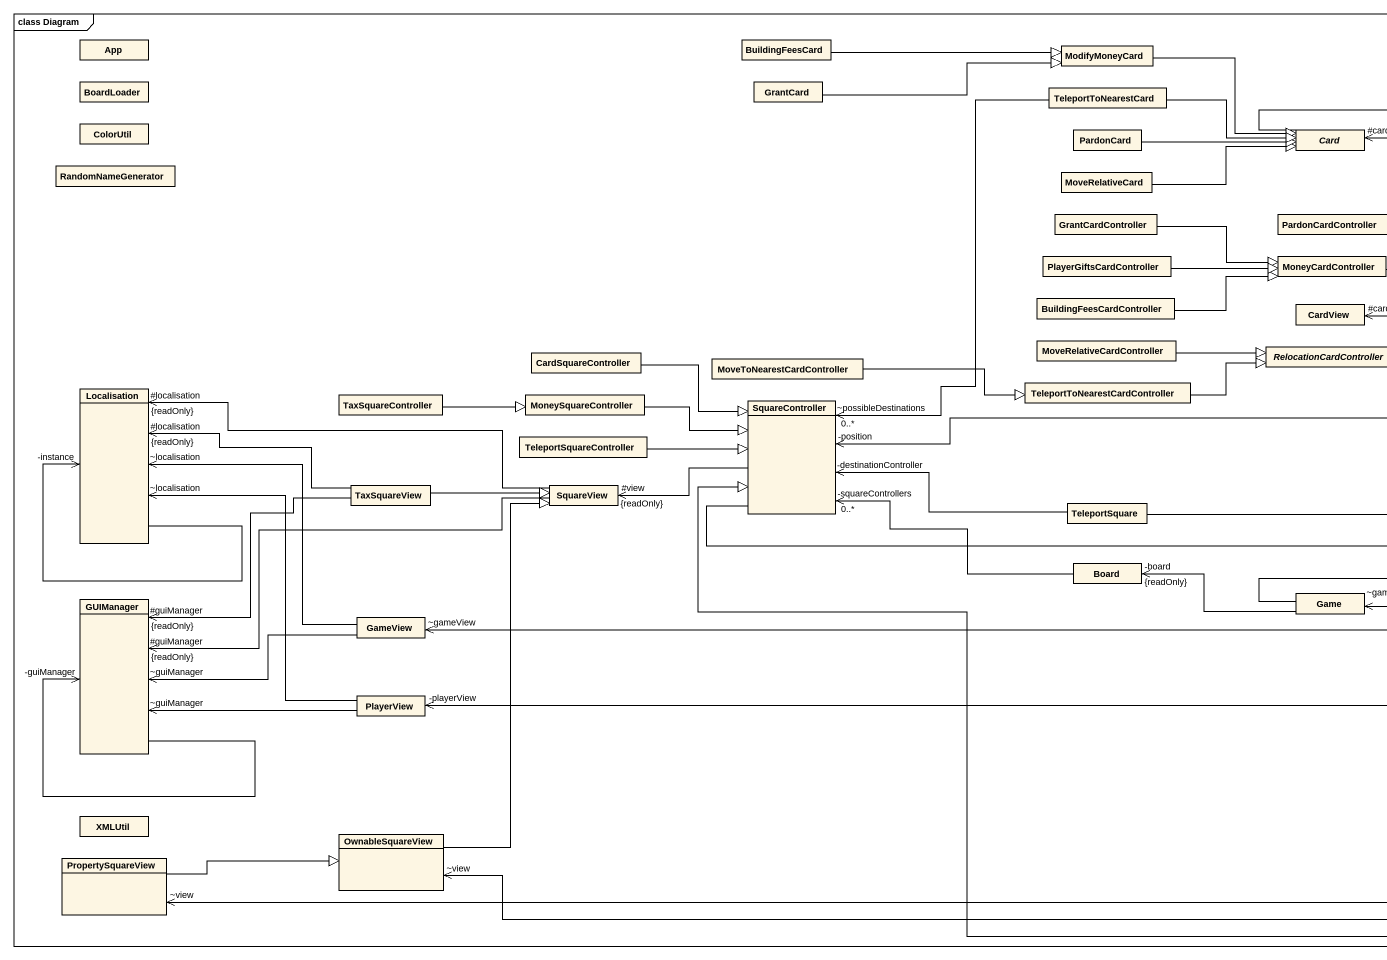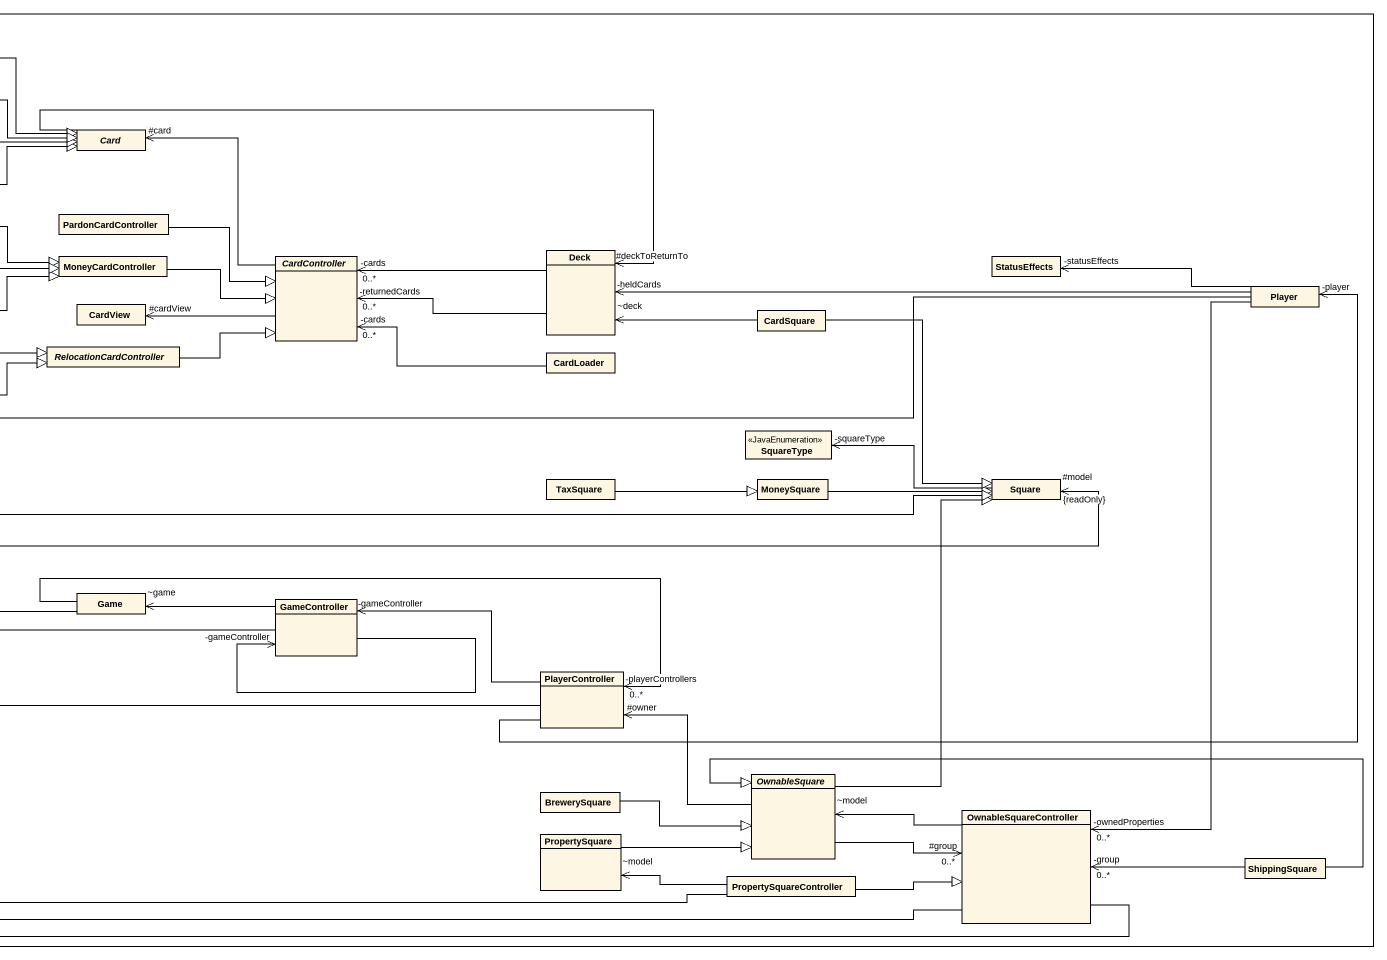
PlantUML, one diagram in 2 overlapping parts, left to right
@startuml
mainframe class Diagram
hide circle
hide empty members
class App
class BuildingFeesCard
class ModifyMoneyCard
class BoardLoader
class GrantCard
class TeleportToNearestCard
class ColorUtil
class PardonCard
abstract class "Card" as Card_
class RandomNameGenerator
class MoveRelativeCard
class GrantCardController
class PardonCardController
class PlayerGiftsCardController
class MoneyCardController
abstract class CardController
class Deck
class StatusEffects
class BuildingFeesCardController
class CardView
class CardSquare
class Player
class CardSquareController
class MoveToNearestCardController
class MoveRelativeCardController
abstract class RelocationCardController
class CardLoader
class Localisation
class TaxSquareController
class MoneySquareController
class "TeleportToNearestCardController" as TeleportToNearestCardControl
class SquareController
class SquareType <<JavaEnumeration>>
class TeleportSquareController
class TaxSquareView
class SquareView
class TeleportSquare
class TaxSquare
class MoneySquare
class Square
class Board
class GUIManager
class GameView
class Game
class GameController
class PlayerView
class PlayerController
abstract class OwnableSquare
class XMLUtil
class BrewerySquare
class OwnableSquareController
class PropertySquareView
class OwnableSquareView
class PropertySquare
class ShippingSquare
class PropertySquareController
BuildingFeesCard -right-|> ModifyMoneyCard
ModifyMoneyCard -right-|> Card_
GrantCard -right-|> ModifyMoneyCard
TeleportToNearestCard -right-|> Card_
PardonCard -right-|> Card_
Card_ "#card" <-- CardController
MoveRelativeCard -right-|> Card_
GrantCardController -right-|> MoneyCardController
PardonCardController -right-|> CardController
PlayerGiftsCardController -right-|> MoneyCardController
MoneyCardController -right-|> CardController
CardController "-returnedCards\n0..*" <-right- Deck
CardController "-cards\n0..*" <-right- Deck
CardController "-cards\n0..*" <-right- CardLoader
Deck "#deckToReturnTo" <-left- Card_
Deck "~deck" <-right- CardSquare
Deck "-heldCards" <-right- Player
StatusEffects "-statusEffects" <-right- Player
BuildingFeesCardController -right-|> MoneyCardController
CardView "#cardView" <-right- CardController
CardSquare --|> Square
Player "-player" <-left- PlayerController
CardSquareController -right-|> SquareController
MoveToNearestCardController -right-|> TeleportToNearestCardControl
MoveRelativeCardController -right-|> RelocationCardController
RelocationCardController -right-|> CardController
Localisation "-instance" <-- Localisation
Localisation "#localisation\n{readOnly}" <-right- TaxSquareView
Localisation "#localisation\n{readOnly}" <-right- SquareView
Localisation "~localisation" <-right- GameView
Localisation "~localisation" <-- PlayerView
TaxSquareController -right-|> MoneySquareController
MoneySquareController -right-|> SquareController
TeleportToNearestCardControl -right-|> RelocationCardController
SquareController "~possibleDestinations\n0..*" <-up- TeleportToNearestCard
SquareController "-position" <-right- Player
SquareController "-destinationController" <-right- TeleportSquare
SquareController "-squareControllers\n0..*" <-right- Board
SquareType "-squareType" <-right- Square
TeleportSquareController -right-|> SquareController
TaxSquareView -right-|> SquareView
SquareView "#view\n{readOnly}" <-right- SquareController
TeleportSquare -right-|> Square
TaxSquare -right-|> MoneySquare
MoneySquare -right-|> Square
Square "#model\n{readOnly}" <-left- SquareController
Board "-board\n{readOnly}" <-right- Game
GUIManager "#guiManager\n{readOnly}" <-up- TaxSquareView
GUIManager "#guiManager\n{readOnly}" <-right- SquareView
GUIManager "-guiManager" <-- GUIManager
GUIManager "~guiManager" <-right- GameView
GUIManager "~guiManager" <-right- PlayerView
GameView "~gameView" <-right- GameController
Game "~game" <-right- GameController
GameController "-gameController" <-- GameController
GameController "-gameController" <-right- PlayerController
PlayerView "-playerView" <-right- PlayerController
PlayerController "-playerControllers\n0..*" <-left- Game
PlayerController "#owner" <-right- OwnableSquare
OwnableSquare -up-|> Square
OwnableSquare "~model" <-right- OwnableSquareController
BrewerySquare -right-|> OwnableSquare
OwnableSquareController "-ownedProperties\n0..*" <-up- Player
OwnableSquareController -left-|> SquareController
OwnableSquareController "#group\n0..*" <-left- OwnableSquare
OwnableSquareController "-group\n0..*" <-right- ShippingSquare
PropertySquareView -right-|> OwnableSquareView
PropertySquareView "~view" <-right- PropertySquareController
OwnableSquareView -up-|> SquareView
OwnableSquareView "~view" <-right- OwnableSquareController
PropertySquare -right-|> OwnableSquare
PropertySquare "~model" <-right- PropertySquareController
ShippingSquare -left-|> OwnableSquare
PropertySquareController -right-|> OwnableSquareController
@enduml
